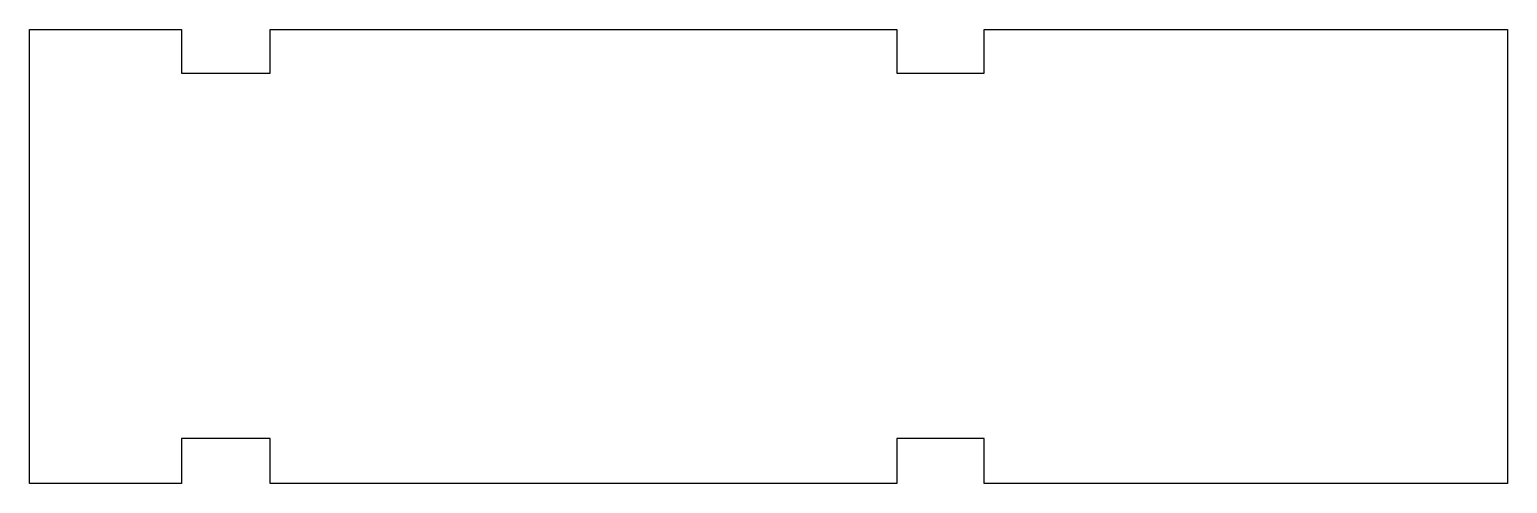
# Model space of a CAD drawing. Header units: millimetres. Extents: x 2002 to 2105, y 1533 to 1565.
import ezdxf

# ---------------------------------------------------------------- set-up
doc = ezdxf.new("R2010")
doc.units = ezdxf.units.MM

msp = doc.modelspace()

# ---------------------------------------------------------------- linework, layer by layer
at = {"color": 254, "flags": 128}
for points in [[(2002.13, 1564.79), (2012.71, 1564.79)], [(2002.13, 1533.21), (2002.13, 1564.79)], [(2012.71, 1564.79), (2012.71, 1561.75)], [(2018.86, 1561.75), (2018.86, 1564.79)], [(2018.86, 1564.79), (2062.47, 1564.79)], [(2062.47, 1564.79), (2062.47, 1561.75)], [(2068.54, 1561.75), (2068.54, 1564.79)], [(2068.54, 1564.79), (2104.96, 1564.79)], [(2104.96, 1564.79), (2104.96, 1533.21)], [(2012.71, 1561.75), (2018.86, 1561.75)], [(2062.47, 1561.75), (2068.54, 1561.75)], [(2018.86, 1536.33), (2012.71, 1536.33)], [(2012.71, 1536.33), (2012.71, 1533.21)], [(2018.86, 1533.21), (2018.86, 1536.33)], [(2068.54, 1536.33), (2062.47, 1536.33)], [(2062.47, 1536.33), (2062.47, 1533.21)], [(2068.54, 1533.21), (2068.54, 1536.33)], [(2012.71, 1533.21), (2002.13, 1533.21)], [(2062.47, 1533.21), (2018.86, 1533.21)], [(2104.96, 1533.21), (2068.54, 1533.21)]]:
    msp.add_lwpolyline(points, dxfattribs=at)

doc.saveas('drawing.dxf')
